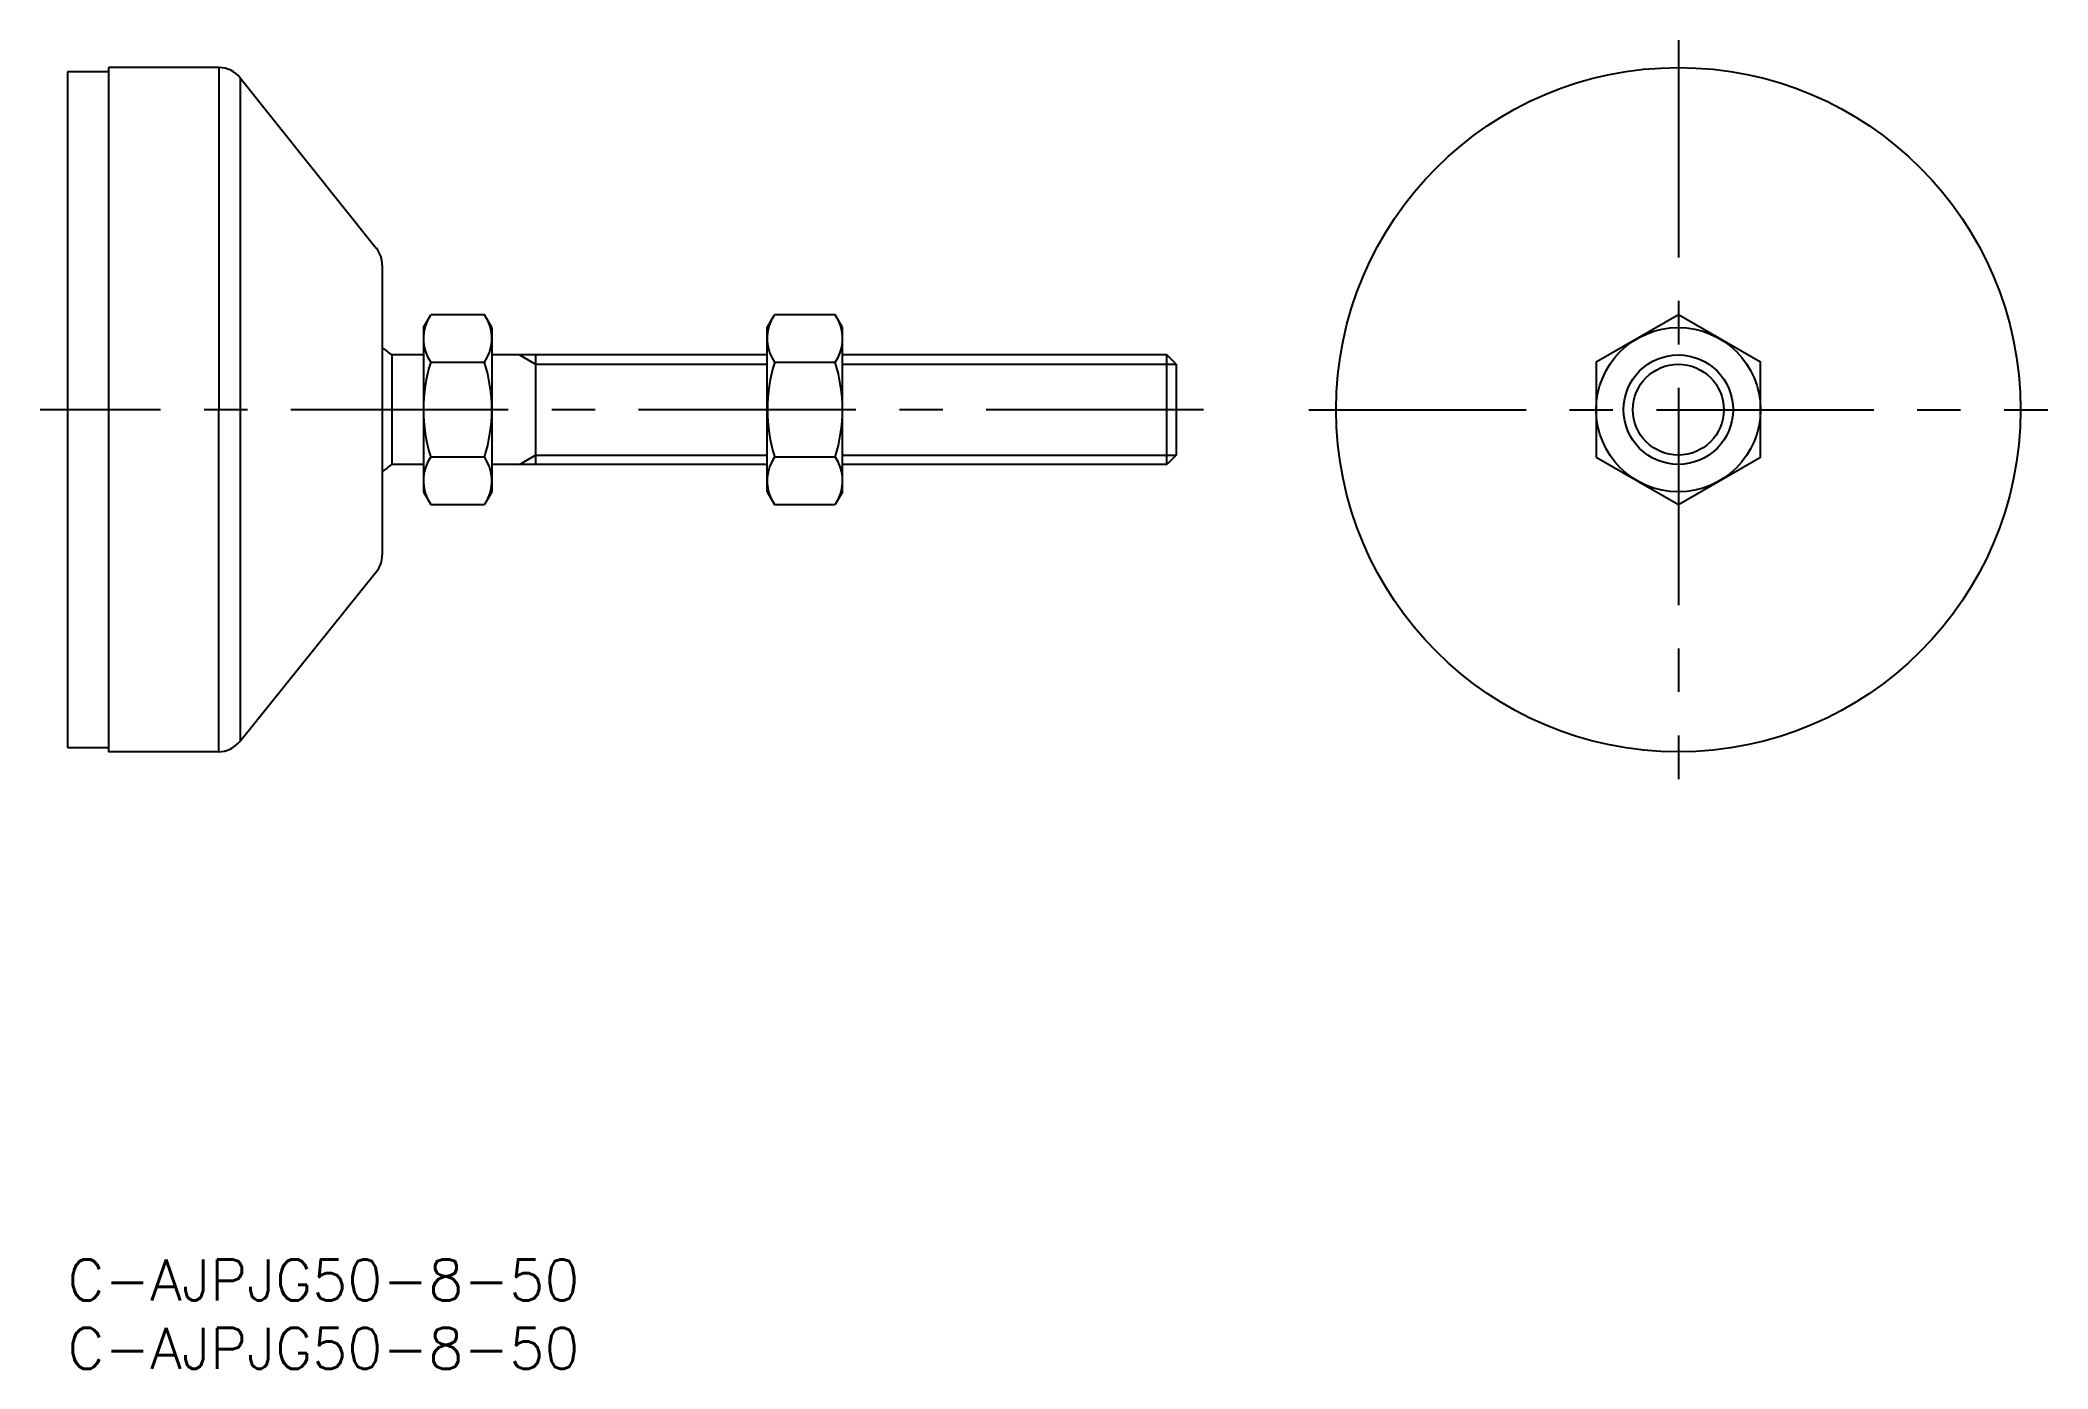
# Model space of a CAD drawing. Extents: x -2 to 145, y -8 to 89.
import ezdxf

# ---------------------------------------------------------------- set-up
doc = ezdxf.new("R2010")
doc.units = 0
doc.header["$LTSCALE"] = 0.5
doc.linetypes.add('CENTER', pattern=[50.8, 31.75, -6.35, 6.35, -6.35])
doc.layers.get('0').update_dxf_attribs({"linetype": 'CONTINUOUS'})
doc.layers.add('CENTER', color=1, linetype='CENTER')
doc.layers.add('後で消してね', color=7, linetype='CONTINUOUS')
doc.styles.get("Standard").update_dxf_attribs({"font": 'txt.shx', "height": 3, "bigfont": 'bigfont.shx'})

# ---------------------------------------------------------------- blocks, each defined once
blk = doc.blocks.new('*U12')
at = {"color": 7, "linetype": 'CONTINUOUS'}
blk.add_text('C-AJPJG50-8-50', height=3, dxfattribs=at).set_placement((0, -3))
blk = doc.blocks.new('*U13')
at = {"color": 7, "linetype": 'CONTINUOUS'}
blk.add_text('C-AJPJG50-8-50', height=3, dxfattribs=at).set_placement((0, -8))

msp = doc.modelspace()

# ---------------------------------------------------------------- linework, layer by layer
at = {"color": 7, "linetype": 'CONTINUOUS'}
for p, q in [((3, 86.78), (0, 86.78)), ((0, 86.78), (0, 37.41)), ((3, 87.09), (3, 37.09)), ((11.06, 87.09), (3, 87.09)), ((11.06, 87.09), (11.02, 37.09)), ((12.62, 86.34), (22.56, 73.89)), ((12.62, 86.34), (12.62, 37.88)), ((23, 72.64), (23, 51.48)), ((26, 68.09), (26.54, 69.02)), ((30.46, 69.02), (26.54, 69.02)), ((31, 68.09), (30.46, 69.02)), ((51.12, 68.09), (51.66, 69.02)), ((56.09, 69.02), (51.66, 69.02)), ((56.63, 68.09), (56.09, 69.02)), ((26, 68.09), (26, 56.09)), ((31, 68.09), (31, 56.09)), ((51.12, 56.09), (51.12, 68.09)), ((56.63, 56.09), (56.63, 68.09)), ((26, 66.09), (23.69, 66.09)), ((23.69, 66.09), (23.69, 58.09)), ((51.12, 66.09), (31, 66.09)), ((34.19, 66.09), (34.19, 58.09)), ((80.32, 66.09), (56.63, 66.09)), ((80.32, 58.09), (80.32, 66.09)), ((81, 65.42), (80.32, 66.09)), ((26.54, 65.56), (30.46, 65.56)), ((51.66, 65.56), (56.09, 65.56)), ((81, 65.42), (81, 58.77)), ((81, 58.77), (80.32, 58.09)), ((26, 58.09), (23.69, 58.09)), ((30.46, 58.63), (26.54, 58.63)), ((51.12, 58.09), (31, 58.09)), ((56.09, 58.63), (51.66, 58.63)), ((80.32, 58.09), (56.63, 58.09)), ((26, 56.09), (26.54, 55.16)), ((31, 56.09), (30.46, 55.16)), ((51.12, 56.09), (51.66, 55.16)), ((56.63, 56.09), (56.09, 55.16)), ((26.54, 55.16), (30.46, 55.16)), ((51.66, 55.16), (56.09, 55.16)), ((12.58, 37.84), (22.56, 50.23)), ((0, 37.41), (3, 37.41)), ((11.02, 37.09), (3, 37.09))]:
    msp.add_line(p, q, dxfattribs=at)
at = {"color": 3, "linetype": 'CONTINUOUS'}
for p, q in [((33.02, 66.09), (34.19, 65.42)), ((34.19, 65.42), (51.12, 65.42)), ((56.63, 65.42), (81, 65.42)), ((33.02, 58.09), (34.19, 58.77)), ((34.19, 58.77), (51.12, 58.77)), ((56.63, 58.77), (81, 58.77))]:
    msp.add_line(p, q, dxfattribs=at)
at = {"color": 7, "linetype": 'CONTINUOUS'}
msp.add_lwpolyline([(111.69, 58.63), (117.69, 55.16), (123.69, 58.63), (123.69, 65.56), (117.69, 69.02), (111.69, 65.56)], close=True, dxfattribs=at)
for radius in [25, 6, 4]:
    msp.add_circle((117.69, 62.09), radius, dxfattribs=at)
at = {"color": 3, "linetype": 'CONTINUOUS'}
msp.add_circle((117.69, 62.09), 3.32, dxfattribs=at)
at = {"color": 7, "linetype": 'CONTINUOUS'}
for centre, radius, start, end in [((11.06, 85.09), 2, 38.6126, 90), ((21, 72.64), 2, 0, 38.6126), ((29.07, 67.29), 3.07, 154.3842, 214.3842), ((27.93, 67.29), 3.07, 325.6158, 25.6158), ((54.19, 67.29), 3.07, 154.3842, 214.3842), ((53.56, 67.29), 3.07, 325.6158, 25.6158), ((19.44, 61.09), 6.56, 49.6324, 57.1217), ((37.46, 62.09), 11.46, 162.412, 197.588), ((19.54, 62.09), 11.46, 342.412, 17.588), ((62.59, 62.09), 11.46, 162.412, 197.588), ((45.16, 62.09), 11.46, 342.412, 17.588), ((19.44, 63.09), 6.56, 302.8783, 310.3676), ((29.07, 56.9), 3.07, 145.6158, 205.6158), ((27.93, 56.9), 3.07, 334.3842, 34.3842), ((54.19, 56.9), 3.07, 145.6158, 205.6158), ((53.56, 56.9), 3.07, 334.3842, 34.3842), ((21, 51.48), 2, 321.1569, 0), ((11.02, 39.09), 2, 270, 321.1569)]:
    msp.add_arc(centre, radius, start, end, dxfattribs=at)
at = {"layer": 'CENTER', "color": 1, "linetype": 'CENTER'}
for p, q in [((117.69, 89.09), (117.69, 35.09)), ((83, 62.09), (-2, 62.09)), ((90.69, 62.09), (144.69, 62.09))]:
    msp.add_line(p, q, dxfattribs=at)

# ---------------------------------------------------------------- block references
at = {"layer": '後で消してね', "color": 7, "linetype": 'CONTINUOUS'}
for name in ['*U12', '*U13']:
    msp.add_blockref(name, (0, 0), dxfattribs=at)

doc.saveas('drawing.dxf')
